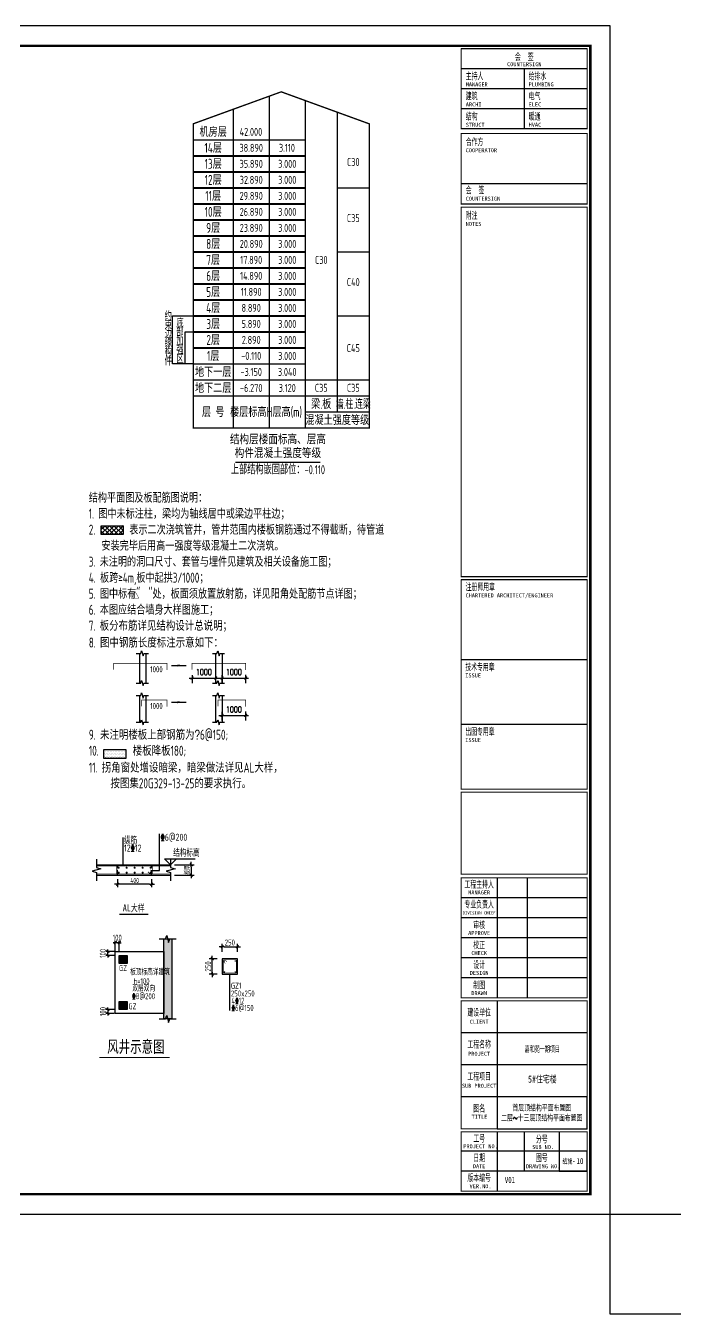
# Model space of a CAD drawing. Extents: x 154268 to 5133249, y -1832900 to 601179.
# Drawn here: x 315993 to 348447, y 536638 to 601038 of the extents above; entities that cross this region are included whole.
import ezdxf
from ezdxf.enums import TextEntityAlignment as Align

# ---------------------------------------------------------------- set-up
doc = ezdxf.new("R2010")
doc.units = 0
doc.header["$LTSCALE"] = 1000
doc.linetypes.add('DASH', pattern=[0.35, 0.25, -0.1])
doc.layers.add('_TSZ_PLOT_MARK', color=1, linetype='Continuous', plot=False)
for name, color, linetype in [('A-ANNO-TITLE', 3, 'Continuous'), ('FLOOR_NUM', 7, 'Continuous'), ('G-TEXT', 7, 'Continuous'), ('HZ', 2, 'Continuous'), ('S-BEAM-实线', 4, 'Continuous'), ('S-DIM-尺寸', 3, 'Continuous'), ('S-FLOOR-UP-文字', 7, 'Continuous'), ('S-FLOOR-标高', 7, 'Continuous'), ('S-FLOOR-楼板', 52, 'Continuous'), ('S-FLOOR-说明', 7, 'Continuous'), ('S-HOLE-标注', 3, 'Continuous'), ('S-MOD-TXT', 7, 'Continuous'), ('S-THIN-细线符号', 7, 'Continuous'), ('S-WALL-DE-截面尺寸', 3, 'Continuous'), ('S-WALL-DE-粗线', 7, 'Continuous'), ('S-WALL-DE-线钢筋', 1, 'Continuous'), ('S-WALL-填充', 254, 'Continuous'), ('S-WALL-砼墙', 60, 'Continuous'), ('THICK', 6, 'Continuous'), ('楼号', 7, 'Continuous'), ('线1', 6, 'Continuous')]:
    doc.layers.add(name, color=color, linetype=linetype)
doc.styles.add('-宋体', font='', dxfattribs={"width": 0.8})
doc.styles.add('2', font='simhei.ttf')
doc.styles.add('DD', font='romand__.ttf', dxfattribs={"width": 0.7, "bigfont": 'HZTXT.SHX'})
doc.styles.add('DIM_FONT', font='SIMPLEX', dxfattribs={"width": 0.7, "bigfont": 'GBCBIG'})
doc.styles.add('TSSD', font='Tssdeng.shx', dxfattribs={"width": 0.7, "bigfont": 'tssdchn.shx.SHX'})
doc.styles.add('TSSD_Dimension', font='tssdeng.shx', dxfattribs={"width": 0.7, "bigfont": 'Hztxt.shx'})
doc.styles.add('TSSD_Label', font='tssdeng.shx', dxfattribs={"width": 0.7, "bigfont": 'hztxt.shx'})
doc.styles.add('样式 1', font='yjkeng.shx', dxfattribs={"width": 0.7, "height": 300, "bigfont": 'yjkchn.shx'})
doc.styles.get('-宋体').set_extended_font_data('SimSun')
doc.dimstyles.new('DIMN', dxfattribs={"dimtxt": 300, "dimasz": 100, "dimexe": 250, "dimexo": 300, "dimgap": 0, "dimtad": 0, "dimdec": 0, "dimzin": 0, "dimdsep": 46, "dimtxsty": 'DIM_FONT', "dimblk": 'ARCHTICK', "dimcen": 0.09, "dimdle": 150, "dimclrt": 7, "dimazin": 0, "dimtfac": 1, "dimtdec": 0, "dimtix": 1, "dimtmove": 2, "dimatfit": 3, "dimfxl": 1, "dimtvp": 1, "dimtolj": 1, "dimtzin": 0, "dimarcsym": 0})
doc.dimstyles.new('TSSD_50_50', dxfattribs={"dimtxt": 150, "dimasz": 50, "dimexe": 50, "dimexo": 125, "dimgap": 50, "dimtad": 1, "dimdec": 0, "dimzin": 0, "dimdsep": 46, "dimtxsty": 'TSSD_Dimension', "dimblk": 'ARCHTICK', "dimblk1": 'ARCHTICK', "dimblk2": 'ARCHTICK', "dimcen": 0, "dimdle": 50, "dimclrt": 7, "dimadec": 0, "dimazin": 0, "dimtfac": 1, "dimtdec": 0, "dimtix": 1, "dimtmove": 2, "dimatfit": 3, "dimfxl": 1, "dimtolj": 1, "dimtzin": 0, "dimarcsym": 0})
doc.dimstyles.new('盈建科结构', dxfattribs={"dimscale": 100, "dimtxt": 2.5, "dimasz": 1, "dimexe": 1.5, "dimexo": 0.625, "dimgap": 0.6, "dimtad": 1, "dimdec": 0, "dimrnd": 1, "dimzin": 0, "dimdsep": 46, "dimtxsty": '样式 1', "dimblk": '_yjkbk', "dimcen": 0.09, "dimadec": 0, "dimazin": 0, "dimtfac": 1, "dimtdec": 0, "dimtix": 1, "dimtmove": 2, "dimatfit": 3, "dimfxl": 1, "dimtolj": 1, "dimtzin": 0, "dimarcsym": 0})

# ---------------------------------------------------------------- blocks, each defined once
blk = doc.blocks.new('T4sbgb1')
at = {"layer": 'S-FLOOR-说明', "color": 0}
for p, q in [((1686, 18295), (1686, 1713)), ((3486, 18076), (3486, 1713)), ((-114, 17640), (-114, 1713)), ((5086, 17494), (5086, 2513)), ((-2114, 16113), (3486, 16113)), ((-2114, 15313), (3486, 15313)), ((-2114, 14513), (3486, 14513)), ((-2114, 13713), (3486, 13713)), ((1686, 13713), (1686, 3313)), ((5086, 13713), (6686, 13713)), ((-2114, 12913), (3486, 12913)), ((3486, 12113), (-2114, 12113)), ((-2114, 11313), (3486, 11313)), ((3486, 10513), (-2114, 10513)), ((5086, 10513), (6686, 10513)), ((-2114, 9713), (3486, 9713)), ((3486, 8913), (-2114, 8913)), ((-2114, 8113), (3486, 8113)), ((-3142, 4913), (-3142, 7313)), ((-3142, 7313), (-2114, 7313)), ((3486, 7313), (-2114, 7313)), ((5086, 7313), (6686, 7313)), ((-2522, 4913), (-2522, 6513)), ((-2522, 6513), (-2114, 6513)), ((-2114, 6513), (3486, 6513)), ((3486, 5713), (-2114, 5713)), ((-2114, 4913), (-3142, 4913)), ((-2114, 4913), (-2522, 4913)), ((-2114, 4913), (3486, 4913)), ((-2114, 4113), (3486, 4113)), ((3486, 4113), (5086, 4113)), ((5086, 4113), (6686, 4113)), ((-2114, 3313), (6686, 3313)), ((3486, 2513), (6686, 2513))]:
    blk.add_line(p, q, dxfattribs=at)
at = {"layer": 'S-FLOOR-说明', "color": 0, "const_width": 66.7}
blk.add_lwpolyline([(2286, 18513), (6686, 16913), (6686, 1713), (-2114, 1713), (-2114, 16913)], close=True, dxfattribs=at)
at = {"layer": 'S-FLOOR-说明', "color": 0, "const_width": 67.2}
blk.add_lwpolyline([(0, 0), (4238, 0)], dxfattribs=at)
at = {"layer": 'S-FLOOR-说明', "color": 0, "style": 'TSSD'}
for s, height, width, p in [('机房层', 500, 0.7, (-1114, 16513)), ('42.000', 400, 0.7, (771, 16513)), ('14层', 500, 0.7, (-1114, 15713)), ('38.890', 400, 0.7, (786, 15713)), ('3.110', 400, 0.7, (2571, 15713)), ('13层', 500, 0.7, (-1114, 14913)), ('35.890', 400, 0.7, (786, 14913)), ('3.000', 400, 0.7, (2586, 14913)), ('C30', 400, 0.7, (5886, 15006)), ('12层', 500, 0.7, (-1114, 14113)), ('32.890', 400, 0.7, (786, 14113)), ('3.000', 400, 0.7, (2586, 14113)), ('11层', 500, 0.7, (-1114, 13313)), ('29.890', 400, 0.7, (786, 13313)), ('3.000', 400, 0.7, (2586, 13313)), ('10层', 500, 0.7, (-1114, 12513)), ('26.890', 400, 0.7, (786, 12513)), ('3.000', 400, 0.7, (2586, 12513)), ('C35', 400, 0.7, (5886, 12205)), ('9层', 500, 0.7, (-1114, 11713)), ('23.890', 400, 0.7, (786, 11713)), ('3.000', 400, 0.7, (2586, 11713)), ('8层', 500, 0.7, (-1114, 10913)), ('20.890', 400, 0.7, (786, 10913)), ('3.000', 400, 0.7, (2586, 10913)), ('7层', 500, 0.7, (-1114, 10113)), ('17.890', 400, 0.7, (786, 10113)), ('3.000', 400, 0.7, (2586, 10113)), ('C30', 400, 0.7, (4286, 10113)), ('6层', 500, 0.7, (-1114, 9313)), ('14.890', 400, 0.7, (786, 9313)), ('3.000', 400, 0.7, (2586, 9313)), ('C40', 400, 0.7, (5886, 9005)), ('5层', 500, 0.7, (-1114, 8513)), ('11.890', 400, 0.7, (786, 8513)), ('3.000', 400, 0.7, (2586, 8513)), ('4层', 500, 0.7, (-1114, 7713)), ('8.890', 400, 0.7, (786, 7713)), ('3.000', 400, 0.7, (2586, 7713)), ('3层', 500, 0.7, (-1114, 6913)), ('5.890', 400, 0.7, (786, 6913)), ('3.000', 400, 0.7, (2586, 6913)), ('2层', 500, 0.7, (-1114, 6113)), ('2.890', 400, 0.7, (786, 6113)), ('3.000', 400, 0.7, (2586, 6113)), ('C45', 400, 0.7, (5886, 5702)), ('1层', 500, 0.7, (-1114, 5313)), ('-0.110', 400, 0.7, (786, 5313)), ('3.000', 400, 0.7, (2586, 5313)), ('地下一层', 500, 0.7, (-1114, 4513)), ('-3.150', 400, 0.7, (786, 4513)), ('3.040', 400, 0.7, (2586, 4513)), ('地下二层', 500, 0.7, (-1114, 3713)), ('-6.270', 400, 0.7, (786, 3713)), ('3.120', 400, 0.7, (2586, 3713)), ('C35', 400, 0.7, (4286, 3719)), ('C35', 400, 0.7, (5886, 3719)), ('层 号', 500, 0.7, (-1114, 2513)), ('楼层标高H', 500, 0.7, (786, 2513)), ('层高(m)', 500, 0.7, (2586, 2513)), ('梁.板', 500, 0.7, (4286, 2913)), ('墙.柱.连梁', 500, 0.6, (5886, 2913)), ('混凝土强度等级', 500, 0.7, (5086, 2113)), ('结构层楼面标高、层高', 500, 0.8, (2119, 1148)), ('构件混凝土强度等级', 500, 0.8, (2119, 460)), ('上部结构嵌固部位：-0.110', 450, 0.7, (2119, -374))]:
    blk.add_text(s, height=height, rotation=359.99977, dxfattribs=dict(at, width=width)).set_placement(p, align=Align.MIDDLE_CENTER)
at = {"layer": 'S-FLOOR-说明', "color": 0, "style": 'TSSD', "width": 0.7}
for s, p in [('约', (-3543, 7095)), ('束', (-3543, 6645)), ('底', (-2956, 6743)), ('边', (-3543, 6195)), ('部', (-2956, 6293)), ('缘', (-3543, 5740)), ('加', (-2956, 5843)), ('强', (-2956, 5393)), ('构', (-3543, 5290)), ('件', (-3543, 4840)), ('区', (-2956, 4943))]:
    blk.add_text(s, height=400, dxfattribs=at).set_placement(p)
blk = doc.blocks.new('_ArchTick')
at = {"color": 0, "linetype": 'ByBlock', "const_width": 0.5}
blk.add_lwpolyline([(-0.71, -0.71), (0.71, 0.71)], dxfattribs=at)
blk = doc.blocks.new('*D5443')
at = {"layer": 'Defpoints', "color": 0, "transparency": 16777216}
for p in [(889965, -1936157), (891145, -1936147), (891145, -1936603)]:
    blk.add_point(p, dxfattribs=at)
at = {"layer": 'S-FLOOR-说明', "color": 0, "lineweight": -2, "transparency": 16777216}
for p, q in [((889965, -1936457), (889965, -1936853)), ((891145, -1936447), (891145, -1936853)), ((889815, -1936603), (891295, -1936603))]:
    blk.add_line(p, q, dxfattribs=at)
at = {"layer": 'S-FLOOR-说明', "color": 0, "lineweight": -2, "transparency": 16777216, "xscale": 100, "yscale": 100, "zscale": 100}
for p, rotation in [((889965, -1936603), 179.9997716155496), ((891145, -1936603), 359.9997716155497)]:
    blk.add_blockref('_ArchTick', p, dxfattribs=dict(at, rotation=rotation))
at = {"layer": 'S-FLOOR-说明', "color": 7, "transparency": 16777216, "insert": (890555, -1936303), "char_height": 300, "attachment_point": 5, "rotation": 359.99977, "style": 'DIM_FONT'}
blk.add_mtext('\\A1;1000', dxfattribs=at)
blk = doc.blocks.new('*D5444')
at = {"layer": 'Defpoints', "color": 0, "transparency": 16777216}
for p in [(889965, -1937991), (891145, -1937981), (891145, -1938470)]:
    blk.add_point(p, dxfattribs=at)
at = {"layer": 'S-FLOOR-说明', "color": 0, "lineweight": -2, "transparency": 16777216}
for p, q in [((889965, -1938291), (889965, -1938720)), ((891145, -1938281), (891145, -1938720)), ((889815, -1938470), (891295, -1938470))]:
    blk.add_line(p, q, dxfattribs=at)
at = {"layer": 'S-FLOOR-说明', "color": 0, "lineweight": -2, "transparency": 16777216, "xscale": 100, "yscale": 100, "zscale": 100}
for p, rotation in [((889965, -1938470), 179.9997716155496), ((891145, -1938470), 359.9997716155497)]:
    blk.add_blockref('_ArchTick', p, dxfattribs=dict(at, rotation=rotation))
at = {"layer": 'S-FLOOR-说明', "color": 7, "transparency": 16777216, "insert": (890555, -1938170), "char_height": 300, "attachment_point": 5, "rotation": 359.99977, "style": 'DIM_FONT'}
blk.add_mtext('\\A1;1000', dxfattribs=at)
blk = doc.blocks.new('*D5445')
at = {"layer": 'Defpoints', "color": 0, "transparency": 16777216}
for p in [(888467, -1936157), (889647, -1936147), (889647, -1936603)]:
    blk.add_point(p, dxfattribs=at)
at = {"layer": 'S-FLOOR-说明', "color": 0, "lineweight": -2, "transparency": 16777216}
for p, q in [((888467, -1936457), (888467, -1936853)), ((889647, -1936447), (889647, -1936853)), ((888317, -1936603), (889797, -1936603))]:
    blk.add_line(p, q, dxfattribs=at)
at = {"layer": 'S-FLOOR-说明', "color": 0, "lineweight": -2, "transparency": 16777216, "xscale": 100, "yscale": 100, "zscale": 100}
for p, rotation in [((888467, -1936603), 179.9997716155496), ((889647, -1936603), 359.9997716155497)]:
    blk.add_blockref('_ArchTick', p, dxfattribs=dict(at, rotation=rotation))
at = {"layer": 'S-FLOOR-说明', "color": 7, "transparency": 16777216, "insert": (889057, -1936303), "char_height": 300, "attachment_point": 5, "rotation": 359.99977, "style": 'DIM_FONT'}
blk.add_mtext('\\A1;1000', dxfattribs=at)
blk = doc.blocks.new('_yjkbk')
blk.add_line((-1, 0), (1.5, 0))
at = {"const_width": 0.5}
blk.add_lwpolyline([(-0.7, -0.7), (0.7, 0.7)], dxfattribs=at)
blk = doc.blocks.new('*D5440')
at = {"layer": 'Defpoints', "color": 0, "transparency": 16777216}
for p in [(-185522, -805275), (-183821, -805275), (-185522, -805725)]:
    blk.add_point(p, dxfattribs=at)
at = {"layer": 'S-WALL-DE-截面尺寸', "color": 0, "lineweight": -2, "transparency": 16777216}
for p, q in [((-185522, -805475), (-185522, -805875)), ((-183821, -805475), (-183821, -805875)), ((-183921, -805725), (-185422, -805725))]:
    blk.add_line(p, q, dxfattribs=at)
at = {"layer": 'S-WALL-DE-截面尺寸', "color": 0, "lineweight": -2, "transparency": 16777216, "xscale": 100, "yscale": 100, "zscale": 100, "rotation": 180}
blk.add_blockref('_yjkbk', (-185522, -805725), dxfattribs=at)
at = {"layer": 'S-WALL-DE-截面尺寸', "color": 0, "lineweight": -2, "transparency": 16777216, "xscale": 100, "yscale": 100, "zscale": 100}
blk.add_blockref('_yjkbk', (-183821, -805725), dxfattribs=at)
at = {"layer": 'S-WALL-DE-截面尺寸', "color": 0, "transparency": 16777216, "insert": (-184671, -805540), "char_height": 250, "attachment_point": 5, "style": '样式 1'}
blk.add_mtext('\\A1;400', dxfattribs=at)
blk = doc.blocks.new('*D5441')
at = {"layer": 'Defpoints', "color": 0, "transparency": 16777216}
for p in [(-182873, -804755), (-182873, -805275), (-181844, -805275)]:
    blk.add_point(p, dxfattribs=at)
at = {"layer": 'S-WALL-DE-截面尺寸', "color": 0, "lineweight": -2, "transparency": 16777216}
for p, q in [((-182673, -804755), (-181694, -804755)), ((-181844, -804855), (-181844, -805175)), ((-182673, -805275), (-181694, -805275))]:
    blk.add_line(p, q, dxfattribs=at)
at = {"layer": 'S-WALL-DE-截面尺寸', "color": 0, "lineweight": -2, "transparency": 16777216, "xscale": 100, "yscale": 100, "zscale": 100}
for p, rotation in [((-181844, -804755), 90), ((-181844, -805275), 270)]:
    blk.add_blockref('_yjkbk', p, dxfattribs=dict(at, rotation=rotation))
at = {"layer": 'S-WALL-DE-截面尺寸', "color": 0, "transparency": 16777216, "insert": (-182029, -805015), "char_height": 250, "attachment_point": 5, "rotation": 90, "style": '样式 1'}
blk.add_mtext('\\A1;板厚', dxfattribs=at)
blk = doc.blocks.new('*D5447')
at = {"layer": 'Defpoints', "color": 0, "transparency": 16777216}
for p in [(-1746991, -2028899), (-1746708, -2028799), (-1746708, -2028899)]:
    blk.add_point(p, dxfattribs=at)
at = {"layer": 'S-DIM-尺寸', "color": 0, "lineweight": -2, "transparency": 16777216}
for p, q in [((-1746833, -2028799), (-1747041, -2028799)), ((-1746833, -2028899), (-1747041, -2028899)), ((-1746991, -2028799), (-1746991, -2028749)), ((-1746991, -2028799), (-1746991, -2028899)), ((-1746991, -2028899), (-1746991, -2028949))]:
    blk.add_line(p, q, dxfattribs=at)
at = {"layer": 'S-DIM-尺寸', "color": 0, "lineweight": -2, "transparency": 16777216, "xscale": 50, "yscale": 50, "zscale": 50}
for p, rotation in [((-1746991, -2028799), 270), ((-1746991, -2028899), 90)]:
    blk.add_blockref('_ArchTick', p, dxfattribs=dict(at, rotation=rotation))
at = {"layer": 'S-DIM-尺寸', "color": 7, "transparency": 16777216, "insert": (-1747116, -2028849), "char_height": 150, "attachment_point": 5, "rotation": 90, "style": 'TSSD_Dimension'}
blk.add_mtext('\\A1;100', dxfattribs=at)
blk = doc.blocks.new('*D5448')
at = {"layer": 'Defpoints', "color": 0, "transparency": 16777216}
for p in [(-1746994, -2027346), (-1746708, -2027346), (-1746708, -2027446)]:
    blk.add_point(p, dxfattribs=at)
at = {"layer": 'S-DIM-尺寸', "color": 0, "lineweight": -2, "transparency": 16777216}
for p, q in [((-1746994, -2027346), (-1746994, -2027296)), ((-1746833, -2027346), (-1747044, -2027346)), ((-1746833, -2027446), (-1747044, -2027446)), ((-1746994, -2027446), (-1746994, -2027346)), ((-1746994, -2027446), (-1746994, -2027496))]:
    blk.add_line(p, q, dxfattribs=at)
at = {"layer": 'S-DIM-尺寸', "color": 0, "lineweight": -2, "transparency": 16777216, "xscale": 50, "yscale": 50, "zscale": 50}
for p, rotation in [((-1746994, -2027346), 270), ((-1746994, -2027446), 90)]:
    blk.add_blockref('_ArchTick', p, dxfattribs=dict(at, rotation=rotation))
at = {"layer": 'S-DIM-尺寸', "color": 7, "transparency": 16777216, "insert": (-1747119, -2027396), "char_height": 150, "attachment_point": 5, "rotation": 90, "style": 'TSSD_Dimension'}
blk.add_mtext('\\A1;100', dxfattribs=at)
blk = doc.blocks.new('*D5449')
at = {"layer": 'Defpoints', "color": 0, "transparency": 16777216}
for p in [(-1746808, -2027129), (-1746808, -2027483), (-1746708, -2027483)]:
    blk.add_point(p, dxfattribs=at)
at = {"layer": 'S-DIM-尺寸', "color": 0, "lineweight": -2, "transparency": 16777216}
for p, q in [((-1746808, -2027129), (-1746858, -2027129)), ((-1746808, -2027358), (-1746808, -2027079)), ((-1746708, -2027129), (-1746808, -2027129)), ((-1746708, -2027358), (-1746708, -2027079)), ((-1746708, -2027129), (-1746658, -2027129))]:
    blk.add_line(p, q, dxfattribs=at)
at = {"layer": 'S-DIM-尺寸', "color": 0, "lineweight": -2, "transparency": 16777216, "xscale": 50, "yscale": 50, "zscale": 50}
blk.add_blockref('_ArchTick', (-1746808, -2027129), dxfattribs=at)
at = {"layer": 'S-DIM-尺寸', "color": 0, "lineweight": -2, "transparency": 16777216, "xscale": 50, "yscale": 50, "zscale": 50, "rotation": 180}
blk.add_blockref('_ArchTick', (-1746708, -2027129), dxfattribs=at)
at = {"layer": 'S-DIM-尺寸', "color": 7, "transparency": 16777216, "insert": (-1746758, -2027004), "char_height": 150, "attachment_point": 5, "style": 'TSSD_Dimension'}
blk.add_mtext('\\A1;100', dxfattribs=at)
blk = doc.blocks.new('*D5450')
at = {"layer": 'Defpoints', "color": 0, "transparency": 16777216}
for p in [(325315, 554407), (325765, 554407), (325765, 553636)]:
    blk.add_point(p, dxfattribs=at)
at = {"layer": 'S-WALL-DE-截面尺寸', "color": 0, "lineweight": -2, "transparency": 16777216}
for p, q in [((325565, 554407), (325165, 554407)), ((325315, 553736), (325315, 554307)), ((325565, 553636), (325165, 553636))]:
    blk.add_line(p, q, dxfattribs=at)
at = {"layer": 'S-WALL-DE-截面尺寸', "color": 0, "lineweight": -2, "transparency": 16777216, "xscale": 100, "yscale": 100, "zscale": 100}
for p, rotation in [((325315, 554407), 90), ((325315, 553636), 270)]:
    blk.add_blockref('_yjkbk', p, dxfattribs=dict(at, rotation=rotation))
at = {"layer": 'S-WALL-DE-截面尺寸', "color": 0, "transparency": 16777216, "insert": (325105, 554021), "char_height": 300, "attachment_point": 5, "rotation": 90, "style": '样式 1'}
blk.add_mtext('\\A1;250', dxfattribs=at)
blk = doc.blocks.new('*D5451')
at = {"layer": 'Defpoints', "color": 0, "transparency": 16777216}
for p in [(325810, 554557), (326573, 555007), (326573, 554557)]:
    blk.add_point(p, dxfattribs=at)
at = {"layer": 'S-WALL-DE-截面尺寸', "color": 0, "lineweight": -2, "transparency": 16777216}
for p, q in [((325810, 554757), (325810, 555157)), ((326573, 554757), (326573, 555157)), ((325910, 555007), (326473, 555007))]:
    blk.add_line(p, q, dxfattribs=at)
at = {"layer": 'S-WALL-DE-截面尺寸', "color": 0, "lineweight": -2, "transparency": 16777216, "xscale": 100, "yscale": 100, "zscale": 100, "rotation": 180}
blk.add_blockref('_yjkbk', (325810, 555007), dxfattribs=at)
at = {"layer": 'S-WALL-DE-截面尺寸', "color": 0, "lineweight": -2, "transparency": 16777216, "xscale": 100, "yscale": 100, "zscale": 100}
blk.add_blockref('_yjkbk', (326573, 555007), dxfattribs=at)
at = {"layer": 'S-WALL-DE-截面尺寸', "color": 0, "transparency": 16777216, "insert": (326192, 555217), "char_height": 300, "attachment_point": 5, "style": '样式 1'}
blk.add_mtext('\\A1;250', dxfattribs=at)
blk = doc.blocks.new('标准层板说明')
at = {"layer": 'S-FLOOR-楼板'}
h = blk.add_hatch(dxfattribs=at)
h.set_pattern_fill('DOTS', color=256, scale=50)
h.set_pattern_definition([(0, (937911.54, -79924.755), (39.6875, 79.375), [0, -79.375])])
h.paths.add_polyline_path([(884062.6, -1940180.3), (884062.6, -1940627.3), (885156.1, -1940627.3), (885156.1, -1940180.3)])
at = {"layer": 'S-FLOOR-说明'}
h = blk.add_hatch(dxfattribs=at)
h.set_pattern_fill('ANSI37', color=256, scale=50, style=0)
h.set_pattern_definition([(45, (1178126.07, -1130088.1), (-112.253202, 112.253202), []), (135, (1178126.07, -1130088.1), (-112.253202, -112.253202), [])])
h.paths.add_polyline_path([(883930.5, -1928986.9), (883930.5, -1929433.9), (885024, -1929433.9), (885024, -1928986.9)])
for p, q in [((885678.7, -1935369), (885909.2, -1935369)), ((885841.6, -1935369), (885841.6, -1936851.8)), ((885909.2, -1935369), (885949.6, -1935242.2)), ((885949.6, -1935242.2), (886018.7, -1935495.7)), ((886018.7, -1935495.7), (886059, -1935369)), ((886059, -1935369), (886289.5, -1935369)), ((886159.7, -1935369), (886159.7, -1936851.8)), ((889484.3, -1935369), (889714.8, -1935369)), ((889647.1, -1935369), (889647.1, -1936851.8)), ((889714.8, -1935369), (889755.1, -1935242.3)), ((889755.1, -1935242.3), (889824.2, -1935495.7)), ((889824.2, -1935495.7), (889864.5, -1935369)), ((889864.5, -1935369), (890095, -1935369)), ((889965.3, -1935369), (889965.3, -1936851.8)), ((887433.5, -1935978), (888177.2, -1935978)), ((885678.7, -1936851.8), (885909.2, -1936851.8)), ((885909.2, -1936851.8), (885949.5, -1936725.1)), ((885949.5, -1936725.1), (886018.7, -1936978.5)), ((886018.7, -1936978.5), (886059, -1936851.8)), ((886059, -1936851.8), (886289.5, -1936851.8)), ((889484.3, -1936851.8), (889714.8, -1936851.8)), ((889714.8, -1936851.8), (889755.1, -1936725.1)), ((889755.1, -1936725.1), (889824.2, -1936978.5)), ((889824.2, -1936978.5), (889864.5, -1936851.8)), ((889864.5, -1936851.8), (890095, -1936851.8)), ((885678.7, -1937475), (885909.2, -1937475)), ((885841.6, -1937475), (885841.5, -1938811.4)), ((885909.2, -1937475), (885949.5, -1937348.3)), ((885949.5, -1937348.3), (886018.7, -1937601.7)), ((886018.7, -1937601.7), (886059, -1937475)), ((886059, -1937475), (886289.5, -1937475)), ((886159.7, -1937475), (886159.7, -1938811.4)), ((889484.3, -1937475), (889714.8, -1937475)), ((889647.1, -1937475), (889647.1, -1938811.4)), ((889714.8, -1937475), (889755.1, -1937348.3)), ((889755.1, -1937348.3), (889824.2, -1937601.7)), ((889824.2, -1937601.7), (889864.5, -1937475)), ((889864.5, -1937475), (890095, -1937475)), ((889965.3, -1937475), (889965.3, -1938811.4)), ((887433.5, -1937812), (888177.2, -1937812)), ((885678.7, -1938811.4), (885909.2, -1938811.4)), ((885909.2, -1938811.4), (885949.5, -1938684.7)), ((885949.5, -1938684.7), (886018.7, -1938938.1)), ((886018.7, -1938938.1), (886059, -1938811.4)), ((886059, -1938811.4), (886289.5, -1938811.4)), ((889484.3, -1938811.4), (889714.8, -1938811.4)), ((889714.8, -1938811.4), (889755.1, -1938684.7)), ((889755.1, -1938684.7), (889824.2, -1938938.2)), ((889824.2, -1938938.2), (889864.5, -1938811.4)), ((889864.5, -1938811.4), (890095, -1938811.4))]:
    blk.add_line(p, q, dxfattribs=at)
for points in [[(883930.5, -1928986.9), (885024, -1928986.9), (885024, -1929433.9), (883930.5, -1929433.9)], [(884062.6, -1940180.3), (885156.1, -1940180.3), (885156.1, -1940627.3), (884062.6, -1940627.3)]]:
    blk.add_lwpolyline(points, close=True, dxfattribs=at)
at = {"layer": 'S-FLOOR-说明', "const_width": 36}
for points in [[(884545.6, -1936181.7), (884545.6, -1935863.5), (887223.5, -1935863.5), (887223.5, -1936205.4)], [(888467.3, -1936181.7), (888467.3, -1935863.5), (891145.1, -1935863.5), (891145.1, -1936205.4)], [(885952.5, -1938015.7), (885952.5, -1937697.5), (887223.5, -1937697.5), (887223.5, -1938039.4)], [(889761.3, -1938015.7), (889761.3, -1937697.5), (891145.1, -1937697.5), (891145.1, -1938039.4)]]:
    blk.add_lwpolyline(points, dxfattribs=at)
at = {"layer": 'S-FLOOR-说明'}
for points in [[(888177.2, -1935978, 0, 101.8, 0), (887731.7, -1935978, 101.8, 101.8, 0)], [(888177.2, -1937812, 0, 101.8, 0), (887731.7, -1937812, 101.8, 101.8, 0)]]:
    blk.add_lwpolyline(points, format="xyseb", dxfattribs=at)
at = {"layer": 'S-WALL-砼墙', "linetype": 'Continuous', "const_width": 20}
blk.add_lwpolyline([(885624.5, -1932285.9), (885435.6, -1932613), (885813.4, -1932613)], close=True, dxfattribs=at)
at = {"layer": 'S-FLOOR-说明', "width": 0.7}
for s, style, p in [('结构平面图及板配筋图说明：', 'TSSD', (883307.3, -1927836.6)), ('1. 图中未标注柱，梁均为轴线居中或梁边平柱边；', 'TSSD', (883307.3, -1928636.6)), ('2.        表示二次浇筑管井，管井范围内楼板钢筋通过不得截断，待管道', 'TSSD', (883307.3, -1929436.6)), ('   安装完毕后用高一强度等级混凝土二次浇筑。', 'TSSD', (883307.3, -1930236.6)), ('3. 未注明的洞口尺寸、套管与埋件见建筑及相关设备施工图；', 'TSSD', (883307.3, -1931036.6)), ('4. 板跨≥4m,板中起拱3/1000；', 'TSSD', (883307.3, -1931836.6)), ('5. 图中标有"  "处，板面须放置放射筋，详见阳角处配筋节点详图；', 'TSSD', (883307.3, -1932636.6)), ('6. 本图应结合墙身大样图施工；', 'TSSD', (883307.3, -1933436.6)), ('7. 板分布筋详见结构设计总说明；', 'TSSD_Dimension', (883307.3, -1934236.6)), ('8. 图中钢筋长度标注示意如下：', 'TSSD_Dimension', (883307.3, -1935078.6))]:
    blk.add_text(s, height=500, dxfattribs=dict(at, style=style)).set_placement(p)
at = {"layer": 'S-FLOOR-说明', "style": 'TSSD', "width": 0.7}
for p in [(886690.3, -1936164.7), (886690.3, -1937998.7)]:
    blk.add_text('1000', height=300, rotation=359.999772, dxfattribs=at).set_placement(p, align=Align.MIDDLE)
at = {"layer": 'S-FLOOR-说明', "style": 'TSSD_Dimension', "width": 0.7}
for s, p in [('9. 未注明楼板上部钢筋为\ue53a6@150;', (883311, -1939836.6)), ('10.        楼板降板180;', (883311, -1940636.6)), ('11. 拐角窗处增设暗梁，暗梁做法详见AL大样，', (883311, -1941478.6)), ('     按图集20G329-13-25的要求执行。', (883328.4, -1942262.2))]:
    blk.add_text(s, height=500, dxfattribs=at).set_placement(p, align=Align.BOTTOM_LEFT)
at = {"layer": 'S-FLOOR-说明'}
for base, p1, p2, picture, middle in [((889647.1, -1936602.6), (888467.3, -1936157.3), (889647.1, -1936146.8), '*D5445', (889057.2, -1936302.6)), ((891145.1, -1936602.6), (889965.3, -1936157.3), (891145.1, -1936146.8), '*D5443', (890555.2, -1936302.6)), ((891145.1, -1938469.7), (889965.3, -1937991.4), (891145.1, -1937980.8), '*D5444', (890555.2, -1938169.7))]:
    dim = blk.add_linear_dim(base=base, p1=p1, p2=p2, angle=359.999772, text='1000', dimstyle='DIMN', override={"dimasz": 100}, dxfattribs=at)
    dim.commit()
    dim.dimension.update_dxf_attribs({"geometry": picture, "text_midpoint": middle})
blk = doc.blocks.new('al')
at = {"layer": 'S-BEAM-实线', "linetype": 'DASH'}
for p, q in [((-185521.6, -805274.8), (-185521.6, -804754.8)), ((-183820.7, -805274.8), (-183820.7, -804754.8))]:
    blk.add_line(p, q, dxfattribs=at)
at = {"layer": 'S-FLOOR-UP-文字', "color": 6}
for p, q in [((-186579.6, -804754.8), (-182872.5, -804754.8)), ((-186579.6, -805274.8), (-182872.5, -805274.8))]:
    blk.add_line(p, q, dxfattribs=at)
at = {"layer": 'S-FLOOR-UP-文字', "color": 1, "const_width": 40}
for points in [[(-186579.6, -804814.8), (-182872.5, -804814.8)], [(-185557.7, -805212), (-185557.7, -804814.8)], [(-183793.5, -805107.7), (-183881.4, -805002.5)], [(-183784.7, -805214.8), (-183784.7, -804814.8)], [(-186579.6, -805214.8), (-182872.5, -805214.8)], [(-183917.7, -805211.4), (-184005.7, -805106.1)]]:
    blk.add_lwpolyline(points, dxfattribs=at)
at = {"layer": 'S-FLOOR-UP-文字', "color": 1, "const_width": 50}
for points in [[(-185495.5, -804901.2, 1), (-185445.5, -804901.2, 1)], [(-185095.5, -804901.2, 1), (-185045.5, -804901.2, 1)], [(-184695.5, -804901.2, 1), (-184645.5, -804901.2, 1)], [(-184295.5, -804901.2, 1), (-184245.5, -804901.2, 1)], [(-183895.5, -804901.2, 1), (-183845.5, -804901.2, 1)], [(-185495.5, -805149.5, 1), (-185445.5, -805149.5, 1)], [(-185095.5, -805149.5, 1), (-185045.5, -805149.5, 1)], [(-184695.5, -805149.5, 1), (-184645.5, -805149.5, 1)], [(-184295.5, -805149.5, 1), (-184245.5, -805149.5, 1)], [(-183895.5, -805149.5, 1), (-183845.5, -805149.5, 1)]]:
    blk.add_lwpolyline(points, format="xyb", close=True, dxfattribs=at)
at = {"layer": 'S-FLOOR-标高', "color": 3}
for p, q in [((-182872.5, -804754.8), (-183172.5, -804454.8)), ((-183172.5, -804454.8), (-181645, -804454.8)), ((-182872.5, -804754.8), (-182572.5, -804454.8))]:
    blk.add_line(p, q, dxfattribs=at)
at = {"layer": 'S-FLOOR-说明'}
for p, q in [((-185239.9, -804754.8), (-185239.9, -803392.7)), ((-183430.5, -805046.4), (-183430.5, -803209.4)), ((-183784.7, -805046.4), (-183430.5, -805046.4))]:
    blk.add_line(p, q, dxfattribs=at)
at = {"layer": 'S-THIN-细线符号'}
for points in [[(-186579.6, -804474.8), (-186579.6, -804884.8), (-186359.6, -804954.8), (-186799.6, -805074.8), (-186579.6, -805144.8), (-186579.6, -805554.8)], [(-182872.5, -804474.8), (-182872.5, -804884.8), (-182652.5, -804954.8), (-183092.5, -805074.8), (-182872.5, -805144.8), (-182872.5, -805554.8)]]:
    blk.add_lwpolyline(points, dxfattribs=at)
at = {"layer": 'THICK', "const_width": 70}
blk.add_lwpolyline([(-185428.2, -807237.1), (-183988.7, -807237.1)], dxfattribs=at)
at = {"style": '2', "width": 0.7}
blk.add_text('AL大样', height=350, dxfattribs=at).set_placement((-184719.7, -807087.1), align=Align.CENTER)
at = {"layer": 'S-FLOOR-说明', "style": 'TSSD_Label', "width": 0.7}
for s, p in [('纵筋', (-185206.1, -803731)), ('%%1326@200', (-183374.6, -803554.7)), ('12%%13212', (-185206.1, -804094.3)), ('结构标高', (-182743.7, -804349.8))]:
    blk.add_text(s, height=350, dxfattribs=at).set_placement(p)
at = {"layer": 'S-WALL-DE-截面尺寸'}
for p1, p2, distance, text, override, picture, middle in [((-182872.5, -804754.8), (-182872.5, -805274.8), 1029, '板厚', {"dimexo": 2, "dimlfac": 0.4, "dimrnd": 5}, '*D5441', (-182028.5, -805014.8)), ((-183820.7, -805274.8), (-185521.6, -805274.8), 450, '400', {"dimscale": 100, "dimtxt": 2.5, "dimasz": 1, "dimexe": 1.5, "dimexo": 2, "dimgap": 0.6, "dimtad": 1, "dimlfac": 0.4, "dimrnd": 5, "dimdle": 0, "dimfxlon": 0}, '*D5440', (-184671.2, -805539.8))]:
    dim = blk.add_aligned_dim(p1=p1, p2=p2, distance=distance, text=text, dimstyle='盈建科结构', override=override, dxfattribs=at)
    dim.commit()
    dim.dimension.update_dxf_attribs({"geometry": picture, "text_midpoint": middle})
blk = doc.blocks.new('fj')
at = {"layer": 'S-WALL-填充'}
for points in [[(-1745598.3, -2027034.2), (-1745398.3, -2027034.2), (-1745398.3, -2029034.2), (-1745598.3, -2029034.2)], [(-1746507.7, -2027446.2), (-1746707.7, -2027446.2), (-1746707.7, -2027646.2), (-1746507.7, -2027646.2)], [(-1746507.7, -2028598.5), (-1746707.7, -2028598.5), (-1746707.7, -2028798.5), (-1746507.7, -2028798.5)]]:
    blk.add_hatch(color=253, dxfattribs=at).paths.add_polyline_path(points)
at = {"layer": 'S-THIN-细线符号'}
for points in [[(-1745710.3, -2027034.2), (-1745550.3, -2027034.2), (-1745522.3, -2026946.2), (-1745474.3, -2027122.2), (-1745446.3, -2027034.2), (-1745286.3, -2027034.2)], [(-1745710.3, -2029034.2), (-1745550.3, -2029034.2), (-1745522.3, -2028946.2), (-1745474.3, -2029122.2), (-1745446.3, -2029034.2), (-1745286.3, -2029034.2)]]:
    blk.add_lwpolyline(points, dxfattribs=at)
at = {"layer": 'S-WALL-砼墙', "color": 3, "linetype": 'Continuous'}
for points in [[(-1746707.7, -2027446.2), (-1746507.7, -2027446.2), (-1746507.7, -2027646.2), (-1746707.7, -2027646.2)], [(-1746707.7, -2028598.5), (-1746507.7, -2028598.5), (-1746507.7, -2028798.5), (-1746707.7, -2028798.5)]]:
    blk.add_lwpolyline(points, close=True, dxfattribs=at)
at = {"layer": '线1'}
for points in [[(-1745598.3, -2027034.2), (-1745398.3, -2027034.2), (-1745398.3, -2029034.2), (-1745598.3, -2029034.2)], [(-1746807.7, -2027346.2), (-1745598.3, -2027346.2), (-1745598.3, -2028898.5), (-1746807.7, -2028898.5)]]:
    blk.add_lwpolyline(points, close=True, dxfattribs=at)
at = {"layer": 'S-FLOOR-UP-文字', "style": 'TSSD_Label', "width": 0.7}
for s, p in [('GZ', (-1746713.2, -2027835)), ('板顶标高详建筑', (-1746435.9, -2027939.4)), ('双层双向', (-1746380.8, -2028346.8)), ('h=100', (-1746350.2, -2028165.7)), ('%%1328@200', (-1746388.5, -2028540.4)), ('GZ', (-1746477.3, -2028792.2))]:
    blk.add_text(s, height=150, dxfattribs=at).set_placement(p)
at = {"layer": 'S-DIM-尺寸'}
dim = blk.add_linear_dim(base=(-1746807.7, -2027129.3), p1=(-1746707.7, -2027483), p2=(-1746807.7, -2027483), dimstyle='TSSD_50_50', dxfattribs=at)
dim.commit()
dim.dimension.update_dxf_attribs({"geometry": '*D5449', "text_midpoint": (-1746757.7, -2027004.3)})
for base, p1, p2, picture, middle in [((-1746994.3, -2027346.2), (-1746707.7, -2027446.2), (-1746707.7, -2027346.2), '*D5448', (-1747119.3, -2027396.2)), ((-1746991.1, -2028898.5), (-1746707.7, -2028798.5), (-1746707.7, -2028898.5), '*D5447', (-1747116.1, -2028848.5))]:
    dim = blk.add_linear_dim(base=base, p1=p1, p2=p2, angle=90, dimstyle='TSSD_50_50', dxfattribs=at)
    dim.commit()
    dim.dimension.update_dxf_attribs({"geometry": picture, "text_midpoint": middle})

msp = doc.modelspace()

# ---------------------------------------------------------------- linework, layer by layer
at = {"layer": '_TSZ_PLOT_MARK'}
for points in [[(261103.6, 541638.3), (345203.6, 541638.3), (345203.6, 601038.3), (261103.6, 601038.3)], [(339543.2, 545907.5), (344053.6, 545907.5), (344053.6, 547507.5), (339543.2, 547507.5)], [(342648.6, 543788.3), (344053.6, 543788.3), (344053.6, 544788.3), (342648.6, 544788.3)]]:
    msp.add_lwpolyline(points, close=True, dxfattribs=at)
at = {"layer": 'A-ANNO-TITLE'}
for p, q in [((344053.6, 599888.3), (337753.6, 599888.3)), ((344053.6, 598888.3), (337753.6, 598888.3)), ((340903.6, 598888.3), (340903.6, 595888.3)), ((344053.6, 597888.3), (337753.6, 597888.3)), ((344053.6, 597888.3), (337753.6, 597888.3)), ((344053.6, 596888.3), (337753.6, 596888.3)), ((344053.6, 595888.3), (337753.6, 595888.3)), ((344053.6, 593131.6), (337753.6, 593131.6)), ((344053.6, 592127.4), (337753.6, 592127.4)), ((344053.6, 573492.9), (337753.6, 573492.9)), ((344053.6, 573342.9), (337753.6, 573342.9)), ((344053.6, 569342.9), (337753.6, 569342.9)), ((344053.6, 566112.6), (337753.6, 566112.6)), ((339543.2, 558457.5), (339543.2, 552457.5)), ((341043.2, 558457.5), (341043.2, 552457.5)), ((344053.6, 557457.5), (337753.6, 557457.5)), ((344053.6, 556457.5), (337753.6, 556457.5)), ((344053.6, 555457.5), (337753.6, 555457.5)), ((344053.6, 554457.5), (337753.6, 554457.5)), ((344053.6, 553457.5), (337753.6, 553457.5)), ((339543.2, 552307.5), (339543.2, 545907.5)), ((344053.6, 550707.5), (337753.6, 550707.5)), ((344053.6, 549107.5), (337753.6, 549107.5)), ((344053.6, 547507.5), (337753.6, 547507.5)), ((339543.2, 545757.5), (339543.2, 542788.3)), ((340903.6, 545757.5), (340903.6, 543788.3)), ((342648.6, 545757.5), (342648.6, 543788.3)), ((344053.6, 544788.3), (337753.6, 544788.3)), ((344053.6, 543788.3), (337753.6, 543788.3))]:
    msp.add_line(p, q, dxfattribs=at)
msp.add_lwpolyline([(261103.6, 541638.3), (345203.6, 541638.3), (345203.6, 601038.3), (261103.6, 601038.3)], close=True, dxfattribs=at)
for points, const_width in [([(263603.6, 542638.3), (344203.6, 542638.3), (344203.6, 600038.3), (263603.6, 600038.3)], 120), ([(337753.6, 599888.3), (337753.6, 595888.3), (344053.6, 595888.3), (344053.6, 599888.3)], 50), ([(337753.6, 592127.4), (344053.6, 592127.4), (344053.6, 595656.4), (337753.6, 595656.4)], 50), ([(337753.6, 573342.9), (337753.6, 562882.4), (344053.6, 562882.4), (344053.6, 573342.9), (344053.6, 573342.9), (337753.6, 573342.9)], 50), ([(337753.6, 562732.4), (337753.6, 558632.4), (344053.6, 558632.4), (344053.6, 562732.4)], 50), ([(337753.6, 558457.5), (337753.6, 552457.5), (344053.6, 552457.5), (344053.6, 558457.5)], 50), ([(337753.6, 558457.5), (337753.6, 552457.5), (344053.6, 552457.5), (344053.6, 558457.5)], 50), ([(337753.6, 552307.5), (337753.6, 545907.5), (344053.6, 545907.5), (344053.6, 552307.5)], 50), ([(337753.6, 545757.5), (337753.6, 542788.3), (344053.6, 542788.3), (344053.6, 545757.5)], 50)]:
    msp.add_lwpolyline(points, close=True, dxfattribs=dict(at, const_width=const_width))
at = {"layer": 'A-ANNO-TITLE', "const_width": 50, "elevation": 100}
msp.add_lwpolyline([(337753.6, 591977.4), (337753.6, 573492.9), (344053.6, 573492.9), (344053.6, 591977.4), (344053.6, 591977.4), (337753.6, 591977.4)], close=True, dxfattribs=at)
at = {"layer": 'A-ANNO-TITLE'}
msp.add_point((344203.6, 542638.3), dxfattribs=at)
msp.add_point((344203.6, 542638.3), dxfattribs=at)
at = {"layer": 'Defpoints', "const_width": 10}
msp.add_lwpolyline([(263603.6, 571338.3), (337753.6, 571338.3)], dxfattribs=at)
at = {"layer": 'G-TEXT', "color": 7, "const_width": 50}
msp.add_lwpolyline([(319667.1, 549463.5), (323191, 549463.5)], dxfattribs=at)
at = {"layer": 'HZ', "const_width": 100}
for points in [[(324358.7, 594536.5), (329958.7, 594536.4)], [(324358.7, 593736.5), (329958.7, 593736.4)], [(324358.7, 592936.5), (329958.7, 592936.4)], [(324358.7, 592136.5), (329958.7, 592136.4)], [(324358.7, 591336.5), (329958.7, 591336.4)], [(324358.7, 590536.5), (329958.7, 590536.4)], [(324358.6, 589736.5), (329958.7, 589736.4)], [(324358.6, 588936.5), (329958.7, 588936.4)], [(324358.6, 588136.5), (329958.6, 588136.4)], [(324358.6, 587336.5), (329958.6, 587336.4)], [(324358.6, 586536.5), (329958.6, 586536.4)], [(324358.5, 585736.5), (329958.6, 585736.4)], [(324358.5, 584936.5), (329958.6, 584936.4)]]:
    msp.add_lwpolyline(points, dxfattribs=at)
at = {"layer": 'S-BEAM-实线', "linetype": 'DASH'}
msp.add_line((322283.6, 558583.1), (322283.6, 559103.1), dxfattribs=at)
msp.add_line((322283.6, 558583.1), (322283.6, 559103.1), dxfattribs=at)
at = {"layer": 'S-HOLE-标注', "linetype": 'Continuous'}
msp.add_lwpolyline([(345203.6, 541638.3), (350203.6, 541638.3), (350203.6, 536638.3), (345203.6, 536638.3)], close=True, dxfattribs=at)
at = {"layer": 'S-WALL-DE-粗线', "color": 2, "elevation": 0}
msp.add_lwpolyline([(326573.2, 554406.7), (325809.8, 554406.7), (325809.8, 553635.8), (326573.2, 553635.8)], close=True, dxfattribs=at)
at = {"layer": 'S-WALL-DE-线钢筋', "const_width": 25}
msp.add_lwpolyline([(325970.1, 554165.2), (325871.8, 554263.5, -0.1989124), (325864.8, 554280.3), (325864.8, 554328, -0.4142136), (325888.6, 554351.7), (326494.5, 554351.7, -0.4142136), (326518.2, 554328), (326518.2, 553714.6, -0.4142136), (326494.5, 553690.8), (325888.6, 553690.8, -0.4142136), (325864.8, 553714.6), (325864.8, 554328, -0.4142136), (325888.6, 554351.7), (325936.3, 554351.7, -0.1989124), (325953.1, 554344.8), (326051.4, 554246.5)], format="xyb", dxfattribs=at)
at = {"layer": 'S-WALL-DE-线钢筋', "const_width": 35}
for points in [[(325922.3, 554311.7, -1), (325922.3, 554276.7, -1)], [(326460.7, 554311.7, -1), (326460.7, 554276.7, -1)], [(325922.3, 553765.8, -1), (325922.3, 553730.8, -1)], [(326460.7, 553765.8, -1), (326460.7, 553730.8, -1)]]:
    msp.add_lwpolyline(points, format="xyb", close=True, dxfattribs=at)
at = {"layer": 'S-WALL-砼墙', "linetype": 'Continuous', "const_width": 20}
msp.add_lwpolyline([(321458.1, 572753.3), (321269.2, 572426.2), (321647, 572426.2)], close=True, dxfattribs=at)
msp.add_lwpolyline([(321458.1, 572753.3), (321269.2, 572426.2), (321647, 572426.2)], close=True, dxfattribs=at)
msp.add_lwpolyline([(321458.1, 572753.3), (321269.2, 572426.2), (321647, 572426.2)], close=True, dxfattribs=at)
at = {"layer": 'S-WALL-砼墙', "color": 3, "linetype": 'Continuous'}
for points in [[(320665.3, 554573), (321065.3, 554573), (321065.3, 554173), (320665.3, 554173)], [(320665.3, 554573), (321065.3, 554573), (321065.3, 554173), (320665.3, 554173)], [(320665.3, 554573), (321065.3, 554573), (321065.3, 554173), (320665.3, 554173)], [(320665.3, 552268.3), (321065.3, 552268.3), (321065.3, 551868.3), (320665.3, 551868.3)], [(320665.3, 552268.3), (321065.3, 552268.3), (321065.3, 551868.3), (320665.3, 551868.3)], [(320665.3, 552268.3), (321065.3, 552268.3), (321065.3, 551868.3), (320665.3, 551868.3)]]:
    msp.add_lwpolyline(points, close=True, dxfattribs=at)
at = {"layer": '线1'}
msp.add_line((326169.1, 553635.8), (326169.1, 551821.2), dxfattribs=at)

# ---------------------------------------------------------------- block references
msp.add_blockref('al', (506104.3, 1363857.9))
at = {"layer": 'FLOOR_NUM'}
msp.add_blockref('T4sbgb1', (326472.7, 579223.7), dxfattribs=at)
at = {"layer": 'S-WALL-砼墙'}
msp.add_blockref('标准层板说明', (-564166.4, 2505039.2), dxfattribs=at)
at = {"layer": '线1', "xscale": 2, "yscale": 2, "zscale": 2}
msp.add_blockref('fj', (3814080.6, 4609465.4), dxfattribs=at)

# ---------------------------------------------------------------- texts
at = {"layer": 'A-ANNO-TITLE', "style": '-宋体', "width": 0.6}
for s, p in [('会  签', (340903.6, 599318.9)), ('工程主持人', (338648.4, 557953.7)), ('专业负责人', (338648.4, 556953.7)), ('审核', (338648.4, 555923.7)), ('校正', (338648.4, 554922.6)), ('设计', (338648.4, 553933.6)), ('制图', (338648.4, 552922.6)), ('建设单位', (338648.4, 551557.5)), ('工程名称', (338648.4, 549957.5)), ('工程项目', (338648.4, 548357.5)), ('图名', (338650.7, 546757.5)), ('工号', (338648.4, 545253.3)), ('分号', (341776.1, 545214.6)), ('日期', (338648.4, 544286.6)), ('图号', (341776.1, 544284.1)), ('版本编号', (338648.4, 543286.6))]:
    msp.add_text(s, height=350, dxfattribs=at).set_placement(p, align=Align.CENTER)
at = {"layer": 'A-ANNO-TITLE', "style": '-宋体'}
for s, height, p in [('COUNTERSIGN', 200, (340903.6, 599015.1)), ('MANAGER', 200, (338648.4, 557620.7)), ('DIVISION CHIEF', 150, (338648.4, 556620.7)), ('APPROVE', 200, (338648.4, 555590.7)), ('CHECK', 200, (338648.4, 554589.7)), ('DESIGN', 200, (338648.4, 553600.7)), ('DRAWN', 200, (338648.4, 552589.7)), ('CLIENT', 200, (338648.4, 551158)), ('PROJECT', 200, (338648.4, 549558)), ('SUB PROJECT', 200, (338648.4, 547958)), ('TITLE', 200, (338662.7, 546405.7)), ('PROJECT NO.', 200, (338718.4, 544932.3)), ('SUB NO.', 200, (341846.1, 544893.6)), ('DATE', 200, (338648.4, 543934.9)), ('DRAWING NO.', 200, (341846.1, 543932.3)), ('VER.NO.', 200, (338718.4, 542934.9))]:
    msp.add_text(s, height=height, dxfattribs=at).set_placement(p, align=Align.CENTER)
at = {"layer": 'A-ANNO-TITLE', "style": '-宋体', "width": 0.6}
for s, p in [('主持人', (337977.8, 598356)), ('给排水', (341120.4, 598356)), ('建筑', (337977.8, 597356)), ('电气', (341123.6, 597356)), ('结构', (337981, 596341.9)), ('暖通', (341123.6, 596341.9)), ('合作方', (337977.8, 595065.5)), ('会  签  ', (337977.8, 592649.3)), ('附注', (337977.8, 591385.5)), ('注册师用章', (337969, 572817.8)), ('技术专用章', (337954.8, 568817.4)), ('出图专用章', (337954.8, 565587.1))]:
    msp.add_text(s, height=350, dxfattribs=at).set_placement(p)
at = {"layer": 'A-ANNO-TITLE', "style": '-宋体'}
for s, p in [('MANAGER', (337977.8, 598006)), ('PLUMBING', (341120.4, 598006)), ('ARCHI', (337981, 597006)), ('ELEC', (341123.6, 597006)), ('STRUCT', (337981, 595991.9)), ('HVAC', (341123.6, 595991.9)), ('COOPERATOR', (337977.8, 594715.5)), ('COUNTERSIGN', (337977.8, 592299.3)), ('NOTES', (337977.8, 591035.5)), ('CHARTERED ARCHITECT/ENGINEER', (337969, 572467.8)), ('ISSUE', (337954.8, 568467.4)), ('ISSUE', (337954.8, 565237.1))]:
    msp.add_text(s, height=200, dxfattribs=at).set_placement(p)
at = {"layer": 'S-FLOOR-UP-文字', "style": 'TSSD_Label', "width": 0.7}
for s, p in [('GZ1', (326245.9, 552909.5)), ('250x250', (326245.9, 552519.2)), ('4%%13212', (326270.6, 552157.6)), ('%%1326@150', (326270.6, 551796.7))]:
    msp.add_text(s, height=300, dxfattribs=at).set_placement(p)
at = {"layer": 'S-FLOOR-说明'}
for s, height, style, width, p in [('风井示意图', 600, 'DD', 0.7, (321495.3, 549714.3)), ('嘉和苑一期项目', 300, '-宋体', 0.6, (341805.1, 549742.3))]:
    msp.add_text(s, height=height, dxfattribs=dict(at, style=style, width=width)).set_placement(p, align=Align.CENTER)
at = {"layer": 'S-FLOOR-说明', "color": 2, "style": '-宋体', "width": 0.7}
for s, height, p in [('结施-', 250, (343132.6, 544164)), ('V01', 300, (340188.2, 543200.8))]:
    msp.add_text(s, height=height, dxfattribs=at).set_placement(p, align=Align.CENTER)
at = {"layer": 'S-MOD-TXT', "color": 1, "style": 'DD', "width": 0.7}
for s, p in [('首层顶结构平面布置图', (341779.5, 546814.3)), ('二层~十三层顶结构平面布置图', (341779.5, 546310.1))]:
    msp.add_text(s, height=300, dxfattribs=at).set_placement(p, align=Align.CENTER)
at = {"layer": 'S-MOD-TXT', "color": 1, "style": '-宋体', "width": 0.7}
msp.add_text('10', height=300, dxfattribs=at).set_placement((343516, 544143.1))
at = {"layer": '楼号', "style": '-宋体', "width": 0.7}
msp.add_text('5#住宅楼', height=350, dxfattribs=at).set_placement((341804, 548214.4), align=Align.CENTER)

# ---------------------------------------------------------------- dimensions: what is measured, and where the dimension line sits
at = {"layer": 'S-WALL-DE-截面尺寸'}
for p1, p2, picture, middle in [((325809.8, 554556.7), (326573.2, 554556.7), '*D5451', (326191.5, 555216.7)), ((325764.5, 553635.8), (325764.5, 554406.7), '*D5450', (325104.5, 554021.3))]:
    dim = msp.add_aligned_dim(p1=p1, p2=p2, distance=450, text='250', dimstyle='盈建科结构', override={"dimscale": 100, "dimtxt": 2.5, "dimasz": 1, "dimexe": 1.5, "dimexo": 2, "dimgap": 0.6, "dimtad": 1, "dimlfac": 0.4, "dimrnd": 5, "dimdle": 0, "dimfxlon": 0}, dxfattribs=at)
    dim.commit()
    dim.dimension.update_dxf_attribs({"geometry": picture, "text_midpoint": middle})

doc.saveas('drawing.dxf')
